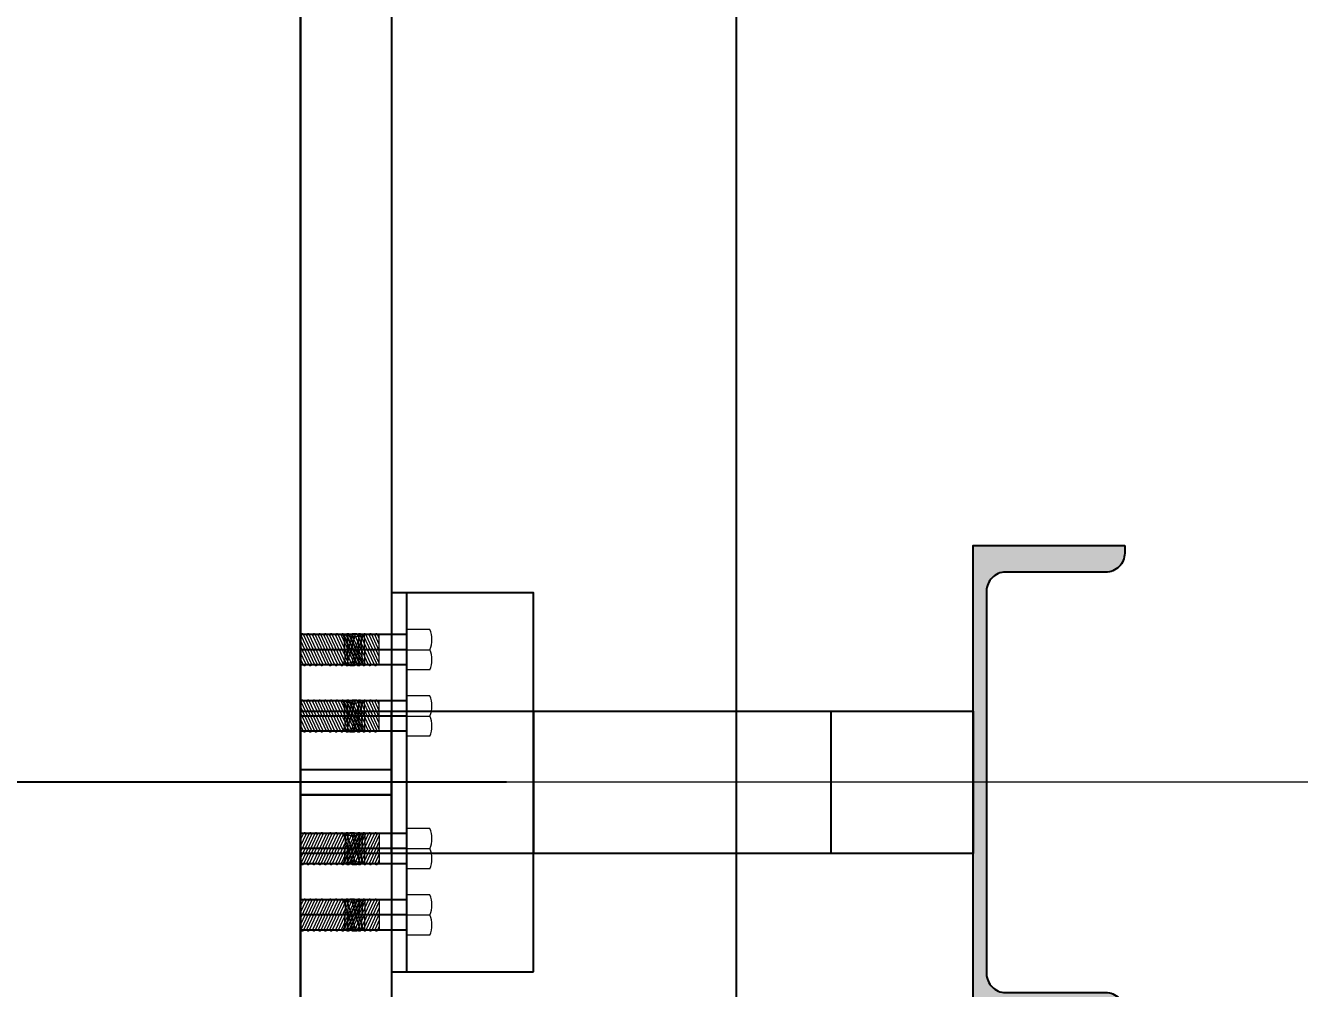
# Model space of a CAD drawing. Header units: millimetres. Extents: x 3470347 to 5996549, y -3470518 to 17149644.
# Drawn here: x 4832348 to 4833020, y 6611478 to 6611987 of the extents above; entities that cross this region are included whole.
import ezdxf

# ---------------------------------------------------------------- set-up
doc = ezdxf.new("R2010")
doc.units = ezdxf.units.MM
doc.header["$MEASUREMENT"] = 0
doc.header["$PDMODE"] = 35
doc.header["$PDSIZE"] = -5
doc.linetypes.add('CENTER', pattern=[50.8, 31.75, -6.35, 6.35, -6.35])
doc.layers.get('0').update_dxf_attribs({"linetype": 'CONTINUOUS', "lineweight": 25})
doc.layers.get('DEFPOINTS').update_dxf_attribs({"linetype": 'CONTINUOUS', "lineweight": 25})
doc.layers.add('BOLT', color=1, linetype='CONTINUOUS')
doc.layers.add('lintel', color=2, linetype='CONTINUOUS')
doc.layers.add('CENTER', color=8, linetype='CENTER', lineweight=0)
doc.layers.add('channnel', color=2, linetype='CONTINUOUS', lineweight=15)
doc.styles.add('DIM', font='geniso.shx', dxfattribs={"width": 0.85})
doc.dimstyles.new('ST-100', dxfattribs={"dimscale": 100, "dimtxt": 7, "dimasz": 5, "dimexe": 0.18, "dimexo": 0.0625, "dimgap": 0.2, "dimtad": 0, "dimdec": 0, "dimzin": 0, "dimdsep": 46, "dimtxsty": 'DIM', "dimblk": 'OPEN90', "dimcen": 0.09, "dimclrd": 256, "dimclrt": 7, "dimadec": 0, "dimazin": 0, "dimtfac": 1, "dimtdec": 0, "dimtofl": 0, "dimtmove": 0, "dimatfit": 3, "dimldrblk": 'OPEN90', "dimfxl": 1, "dimtolj": 1, "dimtzin": 0, "dimlwd": -1, "dimarcsym": 0})

# ---------------------------------------------------------------- blocks, each defined once
blk = doc.blocks.new('_Open90')
at = {"color": 0, "linetype": 'ByBlock', "lineweight": -2}
for p, q in [((-0.5, 0.5), (0, 0)), ((0, 0), (-1, 0)), ((0, 0), (-0.5, -0.5))]:
    blk.add_line(p, q, dxfattribs=at)
blk = doc.blocks.new('*D1782')
at = {"layer": 'BOLT', "color": 0, "lineweight": -2}
for p, q in [((4832486.62, 6617387.26), (4830755.26, 6617387.26)), ((4832601.62, 6611587.26), (4830755.26, 6611587.26))]:
    blk.add_line(p, q, dxfattribs=at)
at = {"layer": 'BOLT'}
for p, q in [((4830773.26, 6616887.26), (4830773.26, 6615144.96)), ((4830773.26, 6612087.26), (4830773.26, 6613829.56))]:
    blk.add_line(p, q, dxfattribs=at)
at = {"layer": 'DEFPOINTS', "color": 0}
for p in [(4830773.26, 6617387.26), (4832492.87, 6617387.26), (4832607.87, 6611587.26)]:
    blk.add_point(p, dxfattribs=at)
at = {"layer": 'BOLT', "xscale": 500, "yscale": 500, "zscale": 500}
for p, rotation in [((4830773.26, 6617387.26), 90), ((4830773.26, 6611587.26), 270)]:
    blk.add_blockref('_Open90', p, dxfattribs=dict(at, rotation=rotation))
at = {"layer": 'BOLT', "color": 7, "insert": (4830773.26, 6614487.26), "char_height": 600, "attachment_point": 5, "rotation": 90, "style": 'DIM'}
blk.add_mtext('\\A1;5800', dxfattribs=at)
blk = doc.blocks.new('*D1791')
at = {"layer": 'BOLT', "color": 0, "lineweight": -2}
for p, q in [((4832486.62, 6641107.26), (4828543.91, 6641107.26)), ((4832486.62, 6611107.26), (4828543.91, 6611107.26))]:
    blk.add_line(p, q, dxfattribs=at)
at = {"layer": 'BOLT'}
for p, q in [((4828561.91, 6640607.26), (4828561.91, 6628600.76)), ((4828561.91, 6611607.26), (4828561.91, 6623613.76))]:
    blk.add_line(p, q, dxfattribs=at)
at = {"layer": 'DEFPOINTS', "color": 0}
for p in [(4832492.87, 6641107.26), (4828561.91, 6611107.26), (4832492.87, 6611107.26)]:
    blk.add_point(p, dxfattribs=at)
at = {"layer": 'BOLT', "xscale": 500, "yscale": 500, "zscale": 500}
for p, rotation in [((4828561.91, 6641107.26), 90), ((4828561.91, 6611107.26), 270)]:
    blk.add_blockref('_Open90', p, dxfattribs=dict(at, rotation=rotation))
at = {"layer": 'BOLT', "color": 7, "insert": (4828561.91, 6626107.26), "char_height": 600, "attachment_point": 5, "rotation": 90, "style": 'DIM'}
blk.add_mtext('\\A1;30000 WALL O/O', dxfattribs=at)

msp = doc.modelspace()

# ---------------------------------------------------------------- hatches: boundary and pattern name
at = {"transparency": 33554559}
h = msp.add_hatch(color=1, dxfattribs=at)
h.dxf.hatch_style = 1
h.paths.add_polyline_path([(4832847.87, 6611712.26), (4832847.87, 6611462.26), (4832927.87, 6611462.26), (4832927.87, 6611466.36, 0.414214), (4832917.87, 6611476.36), (4832864.97, 6611476.36, -0.414214), (4832854.97, 6611486.36), (4832854.97, 6611688.16, -0.414214), (4832864.97, 6611698.16), (4832917.87, 6611698.16, 0.414214), (4832927.87, 6611708.16), (4832927.87, 6611712.26)])

# ---------------------------------------------------------------- linework, layer by layer
at = {"color": 3}
msp.add_line((4832548.87, 6611687.26, 0), (4832548.87, 6611487.26, 0), dxfattribs=at)
at = {"color": 8, "linetype": 'ByBlock'}
for p, q in [((4832548.87, 6611665.26, 0), (4832492.87, 6611665.26, 0)), ((4832548.87, 6611657.26, 0), (4832492.87, 6611657.26, 0)), ((4832548.87, 6611649.26, 0), (4832492.87, 6611649.26, 0)), ((4832548.87, 6611630.26, 0), (4832492.87, 6611630.26, 0)), ((4832548.87, 6611622.26, 0), (4832492.87, 6611622.26, 0)), ((4832548.87, 6611614.26, 0), (4832492.87, 6611614.26, 0)), ((4832548.87, 6611560.26, 0), (4832492.87, 6611560.26, 0)), ((4832548.87, 6611552.26, 0), (4832492.87, 6611552.26, 0)), ((4832548.87, 6611544.26, 0), (4832492.87, 6611544.26, 0)), ((4832548.87, 6611525.26, 0), (4832492.87, 6611525.26, 0)), ((4832548.87, 6611517.26, 0), (4832492.87, 6611517.26, 0)), ((4832548.87, 6611509.26, 0), (4832492.87, 6611509.26, 0))]:
    msp.add_line(p, q, dxfattribs=at)
at = {"color": 2}
for p, q in [((4832540.87, 6611593.93, 0), (4832492.87, 6611593.93, 0)), ((4832540.87, 6611593.93, 0), (4832492.87, 6611593.93, 0)), ((4832540.87, 6611580.59, 0), (4832492.87, 6611580.59, 0)), ((4832540.87, 6611580.59, 0), (4832492.87, 6611580.59, 0))]:
    msp.add_line(p, q, dxfattribs=at)
at = {"color": 8, "elevation": 0}
for points in [[(4832492.87, 6641107.26), (4832492.87, 6611107.26), (4862492.87, 6611107.26), (4862492.87, 6641107.26)], [(4832722.87, 6640877.26), (4832722.87, 6611337.26), (4862262.87, 6611337.26), (4862262.87, 6640877.26)]]:
    msp.add_lwpolyline(points, close=True, dxfattribs=at)
at = {"color": 6, "linetype": 'ByBlock', "elevation": 0}
for points in [[(4832492.87, 6611593.93), (4832492.87, 6617380.59), (4832540.87, 6617380.59), (4832540.87, 6611593.93)], [(4832492.87, 6611155.26), (4832492.87, 6611580.59), (4832540.87, 6611580.59), (4832540.87, 6611155.26)]]:
    msp.add_lwpolyline(points, close=True, dxfattribs=at)
at = {"color": 1, "elevation": 0}
msp.add_lwpolyline([(4832927.87, 6611712.26), (4832927.87, 6611708.16, -0.414214), (4832917.87, 6611698.16), (4832864.97, 6611698.16, 0.414214), (4832854.97, 6611688.16), (4832854.97, 6611486.36, 0.414214), (4832864.97, 6611476.36), (4832917.87, 6611476.36, -0.414214), (4832927.87, 6611466.36), (4832927.87, 6611462.26), (4832847.87, 6611462.26), (4832847.87, 6611712.26)], format="xyb", close=True, dxfattribs=at)
at = {"color": 3, "elevation": 0}
for points in [[(4832615.87, 6611487.26), (4832615.87, 6611687.26), (4832540.87, 6611687.26), (4832540.87, 6611487.26)], [(4832540.87, 6611624.76), (4832615.87, 6611624.76), (4832615.87, 6611549.76), (4832540.87, 6611549.76)], [(4832772.87, 6611624.76), (4832847.87, 6611624.76), (4832847.87, 6611549.76), (4832772.87, 6611549.76)]]:
    msp.add_lwpolyline(points, close=True, dxfattribs=at)
at = {"layer": 'CENTER', "color": 8, "ltscale": 60}
msp.add_line((4864873.95, 6611587.26, 0), (4827811.52, 6611587.26, 0), dxfattribs=at)
at = {"layer": 'channnel', "color": 8, "linetype": 'ByBlock'}
for p, q in [((4832548.87, 6611665.26, 0), (4832492.87, 6611665.26, 0)), ((4832492.87, 6611665.26, 0), (4832492.87, 6611649.26, 0)), ((4832534.47, 6611649.26, 0), (4832534.47, 6611665.26, 0)), ((4832548.87, 6611667.93, 0), (4832548.87, 6611646.59, 0)), ((4832561.19, 6611667.93, 0), (4832548.87, 6611667.93, 0)), ((4832548.87, 6611657.26, 0), (4832561.19, 6611657.26, 0)), ((4832548.87, 6611649.26, 0), (4832492.87, 6611649.26, 0)), ((4832561.19, 6611646.59, 0), (4832548.87, 6611646.59, 0)), ((4832548.87, 6611630.26, 0), (4832492.87, 6611630.26, 0)), ((4832492.87, 6611630.26, 0), (4832492.87, 6611614.26, 0)), ((4832534.47, 6611614.26, 0), (4832534.47, 6611630.26, 0)), ((4832548.87, 6611632.93, 0), (4832548.87, 6611611.59, 0)), ((4832561.19, 6611632.93, 0), (4832548.87, 6611632.93, 0)), ((4832548.87, 6611622.26, 0), (4832561.19, 6611622.26, 0)), ((4832548.87, 6611614.26, 0), (4832492.87, 6611614.26, 0)), ((4832561.19, 6611611.59, 0), (4832548.87, 6611611.59, 0)), ((4832548.87, 6611560.26, 0), (4832492.87, 6611560.26, 0)), ((4832492.87, 6611544.26, 0), (4832492.87, 6611560.26, 0)), ((4832534.47, 6611560.26, 0), (4832534.47, 6611544.26, 0)), ((4832548.87, 6611541.59, 0), (4832548.87, 6611562.93, 0)), ((4832561.19, 6611562.93, 0), (4832548.87, 6611562.93, 0)), ((4832548.87, 6611552.26, 0), (4832561.19, 6611552.26, 0)), ((4832548.87, 6611544.26, 0), (4832492.87, 6611544.26, 0)), ((4832561.19, 6611541.59, 0), (4832548.87, 6611541.59, 0)), ((4832548.87, 6611525.26, 0), (4832492.87, 6611525.26, 0)), ((4832492.87, 6611509.26, 0), (4832492.87, 6611525.26, 0)), ((4832534.47, 6611525.26, 0), (4832534.47, 6611509.26, 0)), ((4832548.87, 6611506.59, 0), (4832548.87, 6611527.93, 0)), ((4832561.19, 6611527.93, 0), (4832548.87, 6611527.93, 0)), ((4832548.87, 6611517.26, 0), (4832561.19, 6611517.26, 0)), ((4832548.87, 6611509.26, 0), (4832492.87, 6611509.26, 0)), ((4832561.19, 6611506.59, 0), (4832548.87, 6611506.59, 0))]:
    msp.add_line(p, q, dxfattribs=at)
at = {"layer": 'channnel', "color": 8, "linetype": 'Continuous'}
for p, q in [((4832500.45, 6611649.26, 0), (4832493.26, 6611664.68, 0)), ((4832501.7, 6611649.84, 0), (4832494.51, 6611665.26, 0)), ((4832503.49, 6611649.26, 0), (4832496.3, 6611664.68, 0)), ((4832504.73, 6611649.84, 0), (4832497.54, 6611665.26, 0)), ((4832506.52, 6611649.26, 0), (4832499.33, 6611664.68, 0)), ((4832508.04, 6611649.26, 0), (4832500.58, 6611665.26, 0)), ((4832509.29, 6611649.84, 0), (4832502.37, 6611664.68, 0)), ((4832511.07, 6611649.26, 0), (4832503.61, 6611665.26, 0)), ((4832512.32, 6611649.84, 0), (4832505.4, 6611664.68, 0)), ((4832514.11, 6611649.26, 0), (4832506.65, 6611665.26, 0)), ((4832515.35, 6611649.84, 0), (4832508.44, 6611664.68, 0)), ((4832517.14, 6611649.26, 0), (4832509.68, 6611665.26, 0)), ((4832518.39, 6611649.84, 0), (4832511.47, 6611664.68, 0)), ((4832520.18, 6611649.26, 0), (4832512.72, 6611665.26, 0)), ((4832521.42, 6611649.84, 0), (4832514.5, 6611664.68, 0)), ((4832522.75, 6611649.26, 0), (4832515.29, 6611665.26, 0)), ((4832515.49, 6611649.84, 0), (4832520.57, 6611664.68, 0)), ((4832523.21, 6611649.26, 0), (4832515.75, 6611665.26, 0)), ((4832516.68, 6611649.26, 0), (4832515.89, 6611665.26, 0)), ((4832524, 6611649.84, 0), (4832517.08, 6611664.68, 0)), ((4832517.28, 6611649.26, 0), (4832521.82, 6611665.26, 0)), ((4832524.46, 6611649.84, 0), (4832517.54, 6611664.68, 0)), ((4832517.93, 6611649.84, 0), (4832517.68, 6611664.68, 0)), ((4832525.78, 6611649.26, 0), (4832518.32, 6611665.26, 0)), ((4832526.25, 6611649.26, 0), (4832518.78, 6611665.26, 0)), ((4832519.72, 6611649.26, 0), (4832524.26, 6611665.26, 0)), ((4832519.96, 6611665.01, 0), (4832519.84, 6611665.26, 0)), ((4832527.03, 6611649.84, 0), (4832520.11, 6611664.68, 0)), ((4832520.96, 6611649.84, 0), (4832526.04, 6611664.68, 0)), ((4832528.82, 6611649.26, 0), (4832521.36, 6611665.26, 0)), ((4832522.99, 6611665.01, 0), (4832522.88, 6611665.26, 0)), ((4832530.07, 6611649.84, 0), (4832523.15, 6611664.68, 0)), ((4832523.86, 6611649.84, 0), (4832523.61, 6611664.68, 0)), ((4832531.85, 6611649.26, 0), (4832524.39, 6611665.26, 0)), ((4832525.65, 6611649.26, 0), (4832524.85, 6611665.26, 0)), ((4832526.03, 6611665.01, 0), (4832525.91, 6611665.26, 0)), ((4832533.1, 6611649.84, 0), (4832526.18, 6611664.68, 0)), ((4832526.89, 6611649.84, 0), (4832526.64, 6611664.68, 0)), ((4832534.47, 6611650.15, 0), (4832527.43, 6611665.26, 0)), ((4832529.06, 6611665.01, 0), (4832528.94, 6611665.26, 0)), ((4832534.47, 6611653.41, 0), (4832529.21, 6611664.68, 0)), ((4832534.47, 6611656.66, 0), (4832530.46, 6611665.26, 0)), ((4832532.09, 6611665.01, 0), (4832531.98, 6611665.26, 0)), ((4832534.47, 6611659.91, 0), (4832532.25, 6611664.68, 0)), ((4832534.47, 6611663.17, 0), (4832533.5, 6611665.26, 0)), ((4832535.13, 6611665.01, 0), (4832535.01, 6611665.26, 0)), ((4832498.67, 6611649.84, 0), (4832492.87, 6611662.27, 0)), ((4832497.42, 6611649.26, 0), (4832492.87, 6611659.02, 0)), ((4832495.63, 6611649.84, 0), (4832492.87, 6611655.76, 0)), ((4832494.39, 6611649.26, 0), (4832492.87, 6611652.51, 0)), ((4832501.7, 6611614.84, 0), (4832494.51, 6611630.26, 0)), ((4832504.73, 6611614.84, 0), (4832497.54, 6611630.26, 0)), ((4832508.04, 6611614.26, 0), (4832500.58, 6611630.26, 0)), ((4832511.07, 6611614.26, 0), (4832503.61, 6611630.26, 0)), ((4832514.11, 6611614.26, 0), (4832506.65, 6611630.26, 0)), ((4832517.14, 6611614.26, 0), (4832509.68, 6611630.26, 0)), ((4832520.18, 6611614.26, 0), (4832512.72, 6611630.26, 0)), ((4832522.75, 6611614.26, 0), (4832515.29, 6611630.26, 0)), ((4832523.21, 6611614.26, 0), (4832515.75, 6611630.26, 0)), ((4832516.68, 6611614.26, 0), (4832515.89, 6611630.26, 0)), ((4832517.28, 6611614.26, 0), (4832521.82, 6611630.26, 0)), ((4832525.78, 6611614.26, 0), (4832518.32, 6611630.26, 0)), ((4832526.25, 6611614.26, 0), (4832518.78, 6611630.26, 0)), ((4832519.72, 6611614.26, 0), (4832524.26, 6611630.26, 0)), ((4832519.96, 6611630.01, 0), (4832519.84, 6611630.26, 0)), ((4832528.82, 6611614.26, 0), (4832521.36, 6611630.26, 0)), ((4832522.99, 6611630.01, 0), (4832522.88, 6611630.26, 0)), ((4832531.85, 6611614.26, 0), (4832524.39, 6611630.26, 0)), ((4832525.65, 6611614.26, 0), (4832524.85, 6611630.26, 0)), ((4832526.03, 6611630.01, 0), (4832525.91, 6611630.26, 0)), ((4832534.47, 6611615.15, 0), (4832527.43, 6611630.26, 0)), ((4832529.06, 6611630.01, 0), (4832528.94, 6611630.26, 0)), ((4832534.47, 6611621.66, 0), (4832530.46, 6611630.26, 0)), ((4832532.09, 6611630.01, 0), (4832531.98, 6611630.26, 0)), ((4832534.47, 6611628.17, 0), (4832533.5, 6611630.26, 0)), ((4832535.13, 6611630.01, 0), (4832535.01, 6611630.26, 0)), ((4832498.67, 6611614.84, 0), (4832492.87, 6611627.27, 0)), ((4832497.42, 6611614.26, 0), (4832492.87, 6611624.02, 0)), ((4832500.45, 6611614.26, 0), (4832493.26, 6611629.68, 0)), ((4832503.49, 6611614.26, 0), (4832496.3, 6611629.68, 0)), ((4832506.52, 6611614.26, 0), (4832499.33, 6611629.68, 0)), ((4832509.29, 6611614.84, 0), (4832502.37, 6611629.68, 0)), ((4832512.32, 6611614.84, 0), (4832505.4, 6611629.68, 0)), ((4832515.35, 6611614.84, 0), (4832508.44, 6611629.68, 0)), ((4832518.39, 6611614.84, 0), (4832511.47, 6611629.68, 0)), ((4832521.42, 6611614.84, 0), (4832514.5, 6611629.68, 0)), ((4832515.49, 6611614.84, 0), (4832520.57, 6611629.68, 0)), ((4832524, 6611614.84, 0), (4832517.08, 6611629.68, 0)), ((4832524.46, 6611614.84, 0), (4832517.54, 6611629.68, 0)), ((4832517.93, 6611614.84, 0), (4832517.68, 6611629.68, 0)), ((4832527.03, 6611614.84, 0), (4832520.11, 6611629.68, 0)), ((4832520.96, 6611614.84, 0), (4832526.04, 6611629.68, 0)), ((4832530.07, 6611614.84, 0), (4832523.15, 6611629.68, 0)), ((4832523.86, 6611614.84, 0), (4832523.61, 6611629.68, 0)), ((4832533.1, 6611614.84, 0), (4832526.18, 6611629.68, 0)), ((4832526.89, 6611614.84, 0), (4832526.64, 6611629.68, 0)), ((4832534.47, 6611618.41, 0), (4832529.21, 6611629.68, 0)), ((4832534.47, 6611624.91, 0), (4832532.25, 6611629.68, 0)), ((4832495.63, 6611614.84, 0), (4832492.87, 6611620.76, 0)), ((4832494.39, 6611614.26, 0), (4832492.87, 6611617.51, 0)), ((4832494.39, 6611560.26, 0), (4832492.87, 6611557.01, 0)), ((4832497.42, 6611560.26, 0), (4832492.87, 6611550.5, 0)), ((4832495.63, 6611559.68, 0), (4832492.87, 6611553.76, 0)), ((4832498.67, 6611559.68, 0), (4832492.87, 6611547.25, 0)), ((4832500.45, 6611560.26, 0), (4832493.26, 6611544.84, 0)), ((4832501.7, 6611559.68, 0), (4832494.51, 6611544.26, 0)), ((4832503.49, 6611560.26, 0), (4832496.3, 6611544.84, 0)), ((4832504.73, 6611559.68, 0), (4832497.54, 6611544.26, 0)), ((4832506.52, 6611560.26, 0), (4832499.33, 6611544.84, 0)), ((4832508.04, 6611560.26, 0), (4832500.58, 6611544.26, 0)), ((4832509.29, 6611559.68, 0), (4832502.37, 6611544.84, 0)), ((4832511.07, 6611560.26, 0), (4832503.61, 6611544.26, 0)), ((4832512.32, 6611559.68, 0), (4832505.4, 6611544.84, 0)), ((4832514.11, 6611560.26, 0), (4832506.65, 6611544.26, 0)), ((4832515.35, 6611559.68, 0), (4832508.44, 6611544.84, 0)), ((4832517.14, 6611560.26, 0), (4832509.68, 6611544.26, 0)), ((4832518.39, 6611559.68, 0), (4832511.47, 6611544.84, 0)), ((4832520.18, 6611560.26, 0), (4832512.72, 6611544.26, 0)), ((4832521.42, 6611559.68, 0), (4832514.5, 6611544.84, 0)), ((4832522.75, 6611560.26, 0), (4832515.29, 6611544.26, 0)), ((4832515.49, 6611559.68, 0), (4832520.57, 6611544.84, 0)), ((4832523.21, 6611560.26, 0), (4832515.75, 6611544.26, 0)), ((4832516.68, 6611560.26, 0), (4832515.89, 6611544.26, 0)), ((4832524, 6611559.68, 0), (4832517.08, 6611544.84, 0)), ((4832517.28, 6611560.26, 0), (4832521.82, 6611544.26, 0)), ((4832524.46, 6611559.68, 0), (4832517.54, 6611544.84, 0)), ((4832517.93, 6611559.68, 0), (4832517.68, 6611544.84, 0)), ((4832525.78, 6611560.26, 0), (4832518.32, 6611544.26, 0)), ((4832526.25, 6611560.26, 0), (4832518.78, 6611544.26, 0)), ((4832519.72, 6611560.26, 0), (4832524.26, 6611544.26, 0)), ((4832527.03, 6611559.68, 0), (4832520.11, 6611544.84, 0)), ((4832520.96, 6611559.68, 0), (4832526.04, 6611544.84, 0)), ((4832528.82, 6611560.26, 0), (4832521.36, 6611544.26, 0)), ((4832530.07, 6611559.68, 0), (4832523.15, 6611544.84, 0)), ((4832523.86, 6611559.68, 0), (4832523.61, 6611544.84, 0)), ((4832531.85, 6611560.26, 0), (4832524.39, 6611544.26, 0)), ((4832525.65, 6611560.26, 0), (4832524.85, 6611544.26, 0)), ((4832533.1, 6611559.68, 0), (4832526.18, 6611544.84, 0)), ((4832526.89, 6611559.68, 0), (4832526.64, 6611544.84, 0)), ((4832534.47, 6611559.37, 0), (4832527.43, 6611544.26, 0)), ((4832534.47, 6611556.12, 0), (4832529.21, 6611544.84, 0)), ((4832534.47, 6611552.86, 0), (4832530.46, 6611544.26, 0)), ((4832534.47, 6611549.61, 0), (4832532.25, 6611544.84, 0)), ((4832519.96, 6611544.51, 0), (4832519.84, 6611544.26, 0)), ((4832522.99, 6611544.51, 0), (4832522.88, 6611544.26, 0)), ((4832526.03, 6611544.51, 0), (4832525.91, 6611544.26, 0)), ((4832529.06, 6611544.51, 0), (4832528.94, 6611544.26, 0)), ((4832532.09, 6611544.51, 0), (4832531.98, 6611544.26, 0)), ((4832534.47, 6611546.35, 0), (4832533.5, 6611544.26, 0)), ((4832535.13, 6611544.51, 0), (4832535.01, 6611544.26, 0)), ((4832494.39, 6611525.26, 0), (4832492.87, 6611522.01, 0)), ((4832497.42, 6611525.26, 0), (4832492.87, 6611515.5, 0)), ((4832495.63, 6611524.68, 0), (4832492.87, 6611518.76, 0)), ((4832498.67, 6611524.68, 0), (4832492.87, 6611512.25, 0)), ((4832500.45, 6611525.26, 0), (4832493.26, 6611509.84, 0)), ((4832501.7, 6611524.68, 0), (4832494.51, 6611509.26, 0)), ((4832503.49, 6611525.26, 0), (4832496.3, 6611509.84, 0)), ((4832504.73, 6611524.68, 0), (4832497.54, 6611509.26, 0)), ((4832506.52, 6611525.26, 0), (4832499.33, 6611509.84, 0)), ((4832508.04, 6611525.26, 0), (4832500.58, 6611509.26, 0)), ((4832509.29, 6611524.68, 0), (4832502.37, 6611509.84, 0)), ((4832511.07, 6611525.26, 0), (4832503.61, 6611509.26, 0)), ((4832512.32, 6611524.68, 0), (4832505.4, 6611509.84, 0)), ((4832514.11, 6611525.26, 0), (4832506.65, 6611509.26, 0)), ((4832515.35, 6611524.68, 0), (4832508.44, 6611509.84, 0)), ((4832517.14, 6611525.26, 0), (4832509.68, 6611509.26, 0)), ((4832518.39, 6611524.68, 0), (4832511.47, 6611509.84, 0)), ((4832520.18, 6611525.26, 0), (4832512.72, 6611509.26, 0)), ((4832521.42, 6611524.68, 0), (4832514.5, 6611509.84, 0)), ((4832522.75, 6611525.26, 0), (4832515.29, 6611509.26, 0)), ((4832515.49, 6611524.68, 0), (4832520.57, 6611509.84, 0)), ((4832523.21, 6611525.26, 0), (4832515.75, 6611509.26, 0)), ((4832516.68, 6611525.26, 0), (4832515.89, 6611509.26, 0)), ((4832524, 6611524.68, 0), (4832517.08, 6611509.84, 0)), ((4832517.28, 6611525.26, 0), (4832521.82, 6611509.26, 0)), ((4832524.46, 6611524.68, 0), (4832517.54, 6611509.84, 0)), ((4832517.93, 6611524.68, 0), (4832517.68, 6611509.84, 0)), ((4832525.78, 6611525.26, 0), (4832518.32, 6611509.26, 0)), ((4832526.25, 6611525.26, 0), (4832518.78, 6611509.26, 0)), ((4832519.72, 6611525.26, 0), (4832524.26, 6611509.26, 0)), ((4832527.03, 6611524.68, 0), (4832520.11, 6611509.84, 0)), ((4832520.96, 6611524.68, 0), (4832526.04, 6611509.84, 0)), ((4832528.82, 6611525.26, 0), (4832521.36, 6611509.26, 0)), ((4832530.07, 6611524.68, 0), (4832523.15, 6611509.84, 0)), ((4832523.86, 6611524.68, 0), (4832523.61, 6611509.84, 0)), ((4832531.85, 6611525.26, 0), (4832524.39, 6611509.26, 0)), ((4832525.65, 6611525.26, 0), (4832524.85, 6611509.26, 0)), ((4832533.1, 6611524.68, 0), (4832526.18, 6611509.84, 0)), ((4832526.89, 6611524.68, 0), (4832526.64, 6611509.84, 0)), ((4832534.47, 6611524.37, 0), (4832527.43, 6611509.26, 0)), ((4832534.47, 6611521.12, 0), (4832529.21, 6611509.84, 0)), ((4832534.47, 6611517.86, 0), (4832530.46, 6611509.26, 0)), ((4832519.96, 6611509.51, 0), (4832519.84, 6611509.26, 0)), ((4832522.99, 6611509.51, 0), (4832522.88, 6611509.26, 0)), ((4832526.03, 6611509.51, 0), (4832525.91, 6611509.26, 0)), ((4832529.06, 6611509.51, 0), (4832528.94, 6611509.26, 0)), ((4832532.09, 6611509.51, 0), (4832531.98, 6611509.26, 0)), ((4832534.47, 6611514.61, 0), (4832532.25, 6611509.84, 0)), ((4832534.47, 6611511.35, 0), (4832533.5, 6611509.26, 0)), ((4832535.13, 6611509.51, 0), (4832535.01, 6611509.26, 0))]:
    msp.add_line(p, q, dxfattribs=at)
for centre, radius, start, end in [((4832493.89, 6611664.97, 0), 0.688, 25, 205), ((4832496.92, 6611664.97, 0), 0.688, 25, 205), ((4832499.96, 6611664.97, 0), 0.688, 25, 205), ((4832502.99, 6611664.97, 0), 0.688, 25, 205), ((4832506.02, 6611664.97, 0), 0.688, 25, 205), ((4832509.06, 6611664.97, 0), 0.688, 25, 205), ((4832512.09, 6611664.97, 0), 0.688, 25, 205), ((4832515.13, 6611664.97, 0), 0.687, 25, 205), ((4832521.79, 6611685.68, 0), 21.43, 252.35517, 281.45871), ((4832522.38, 6611685.68, 0), 21.43, 252.35517, 281.45871), ((4832517.7, 6611664.97, 0), 0.688, 25, 205), ((4832518.16, 6611664.97, 0), 0.688, 25, 205), ((4832521.63, 6611657.41, 0), 8.28, 71.5284, 118.5661), ((4832520.74, 6611664.97, 0), 0.688, 25, 205), ((4832521.2, 6611664.97, 0), 0.688, 25, 205), ((4832523.77, 6611664.97, 0), 0.688, 25, 205), ((4832524.23, 6611664.97, 0), 0.688, 25, 205), ((4832526.8, 6611664.97, 0), 0.688, 25, 205), ((4832529.84, 6611664.97, 0), 0.688, 25, 205), ((4832532.87, 6611664.97, 0), 0.688, 25, 205), ((4832495.01, 6611649.55, 0), 0.688, 205, 25), ((4832498.04, 6611649.55, 0), 0.687, 205, 25), ((4832501.08, 6611649.55, 0), 0.688, 205, 25), ((4832504.11, 6611649.55, 0), 0.688, 205, 25), ((4832508.66, 6611649.55, 0), 0.688, 205, 25), ((4832511.7, 6611649.55, 0), 0.688, 205, 25), ((4832514.73, 6611649.55, 0), 0.687, 205, 25), ((4832519.75, 6611628.84, 0), 21.43, 72.35517, 101.45871), ((4832517.31, 6611649.55, 0), 0.687, 205, 25), ((4832517.77, 6611649.55, 0), 0.688, 205, 25), ((4832519.9, 6611657.11, 0), 8.28, 251.5284, 298.5661), ((4832520.34, 6611649.55, 0), 0.687, 205, 25), ((4832520.8, 6611649.55, 0), 0.688, 205, 25), ((4832523.37, 6611649.55, 0), 0.687, 205, 25), ((4832523.83, 6611649.55, 0), 0.687, 205, 25), ((4832526.27, 6611649.55, 0), 0.688, 205, 25), ((4832526.41, 6611649.55, 0), 0.687, 205, 25), ((4832529.44, 6611649.55, 0), 0.687, 205, 25), ((4832532.48, 6611649.55, 0), 0.687, 205, 25), ((4832493.89, 6611629.97, 0), 0.688, 25, 205), ((4832496.92, 6611629.97, 0), 0.688, 25, 205), ((4832499.96, 6611629.97, 0), 0.688, 25, 205), ((4832502.99, 6611629.97, 0), 0.688, 25, 205), ((4832506.02, 6611629.97, 0), 0.688, 25, 205), ((4832509.06, 6611629.97, 0), 0.688, 25, 205), ((4832512.09, 6611629.97, 0), 0.688, 25, 205), ((4832515.13, 6611629.97, 0), 0.687, 25, 205), ((4832521.79, 6611650.68, 0), 21.43, 252.35517, 281.45871), ((4832522.38, 6611650.68, 0), 21.43, 252.35517, 281.45871), ((4832517.7, 6611629.97, 0), 0.688, 25, 205), ((4832518.16, 6611629.97, 0), 0.688, 25, 205), ((4832521.63, 6611622.41, 0), 8.28, 71.5284, 118.5661), ((4832520.74, 6611629.97, 0), 0.688, 25, 205), ((4832521.2, 6611629.97, 0), 0.688, 25, 205), ((4832523.77, 6611629.97, 0), 0.688, 25, 205), ((4832524.23, 6611629.97, 0), 0.688, 25, 205), ((4832526.8, 6611629.97, 0), 0.688, 25, 205), ((4832529.84, 6611629.97, 0), 0.688, 25, 205), ((4832532.87, 6611629.97, 0), 0.688, 25, 205), ((4832495.01, 6611614.55, 0), 0.688, 205, 25), ((4832498.04, 6611614.55, 0), 0.687, 205, 25), ((4832501.08, 6611614.55, 0), 0.688, 205, 25), ((4832504.11, 6611614.55, 0), 0.688, 205, 25), ((4832508.66, 6611614.55, 0), 0.688, 205, 25), ((4832511.7, 6611614.55, 0), 0.688, 205, 25), ((4832514.73, 6611614.55, 0), 0.687, 205, 25), ((4832519.75, 6611593.84, 0), 21.43, 72.35517, 101.45871), ((4832517.31, 6611614.55, 0), 0.687, 205, 25), ((4832517.77, 6611614.55, 0), 0.688, 205, 25), ((4832519.9, 6611622.11, 0), 8.28, 251.5284, 298.5661), ((4832520.34, 6611614.55, 0), 0.687, 205, 25), ((4832520.8, 6611614.55, 0), 0.688, 205, 25), ((4832523.37, 6611614.55, 0), 0.687, 205, 25), ((4832523.83, 6611614.55, 0), 0.687, 205, 25), ((4832526.27, 6611614.55, 0), 0.688, 205, 25), ((4832526.41, 6611614.55, 0), 0.687, 205, 25), ((4832529.44, 6611614.55, 0), 0.687, 205, 25), ((4832532.48, 6611614.55, 0), 0.687, 205, 25), ((4832495.01, 6611559.97, 0), 0.688, 335, 155), ((4832498.04, 6611559.97, 0), 0.687, 335, 155), ((4832501.08, 6611559.97, 0), 0.688, 335, 155), ((4832504.11, 6611559.97, 0), 0.688, 335, 155), ((4832508.66, 6611559.97, 0), 0.688, 335, 155), ((4832511.7, 6611559.97, 0), 0.688, 335, 155), ((4832514.73, 6611559.97, 0), 0.687, 335, 155), ((4832519.75, 6611580.68, 0), 21.43, 258.54129, 287.64483), ((4832517.31, 6611559.97, 0), 0.687, 335, 155), ((4832517.77, 6611559.97, 0), 0.688, 335, 155), ((4832519.9, 6611552.41, 0), 8.28, 61.4339, 108.4716), ((4832520.34, 6611559.97, 0), 0.687, 335, 155), ((4832520.8, 6611559.97, 0), 0.688, 335, 155), ((4832523.37, 6611559.97, 0), 0.687, 335, 155), ((4832523.83, 6611559.97, 0), 0.687, 335, 155), ((4832526.27, 6611559.97, 0), 0.688, 335, 155), ((4832526.41, 6611559.97, 0), 0.687, 335, 155), ((4832529.44, 6611559.97, 0), 0.687, 335, 155), ((4832532.48, 6611559.97, 0), 0.687, 335, 155), ((4832493.89, 6611544.55, 0), 0.688, 155, 335), ((4832496.92, 6611544.55, 0), 0.688, 155, 335), ((4832499.96, 6611544.55, 0), 0.688, 155, 335), ((4832502.99, 6611544.55, 0), 0.688, 155, 335), ((4832506.02, 6611544.55, 0), 0.688, 155, 335), ((4832509.06, 6611544.55, 0), 0.688, 155, 335), ((4832512.09, 6611544.55, 0), 0.688, 155, 335), ((4832515.13, 6611544.55, 0), 0.687, 155, 335), ((4832521.79, 6611523.84, 0), 21.43, 78.54129, 107.64483), ((4832522.38, 6611523.84, 0), 21.43, 78.54129, 107.64483), ((4832517.7, 6611544.55, 0), 0.688, 155, 335), ((4832518.16, 6611544.55, 0), 0.688, 155, 335), ((4832521.63, 6611552.11, 0), 8.28, 241.4339, 288.4716), ((4832520.74, 6611544.55, 0), 0.688, 155, 335), ((4832521.2, 6611544.55, 0), 0.688, 155, 335), ((4832523.77, 6611544.55, 0), 0.688, 155, 335), ((4832524.23, 6611544.55, 0), 0.688, 155, 335), ((4832526.8, 6611544.55, 0), 0.688, 155, 335), ((4832529.84, 6611544.55, 0), 0.688, 155, 335), ((4832532.87, 6611544.55, 0), 0.688, 155, 335), ((4832495.01, 6611524.97, 0), 0.688, 335, 155), ((4832498.04, 6611524.97, 0), 0.687, 335, 155), ((4832501.08, 6611524.97, 0), 0.688, 335, 155), ((4832504.11, 6611524.97, 0), 0.688, 335, 155), ((4832508.66, 6611524.97, 0), 0.688, 335, 155), ((4832511.7, 6611524.97, 0), 0.688, 335, 155), ((4832514.73, 6611524.97, 0), 0.687, 335, 155), ((4832519.75, 6611545.68, 0), 21.43, 258.54129, 287.64483), ((4832517.31, 6611524.97, 0), 0.687, 335, 155), ((4832517.77, 6611524.97, 0), 0.688, 335, 155), ((4832519.9, 6611517.41, 0), 8.28, 61.4339, 108.4716), ((4832520.34, 6611524.97, 0), 0.687, 335, 155), ((4832520.8, 6611524.97, 0), 0.688, 335, 155), ((4832523.37, 6611524.97, 0), 0.687, 335, 155), ((4832523.83, 6611524.97, 0), 0.687, 335, 155), ((4832526.27, 6611524.97, 0), 0.688, 335, 155), ((4832526.41, 6611524.97, 0), 0.687, 335, 155), ((4832529.44, 6611524.97, 0), 0.687, 335, 155), ((4832532.48, 6611524.97, 0), 0.687, 335, 155), ((4832493.89, 6611509.55, 0), 0.688, 155, 335), ((4832496.92, 6611509.55, 0), 0.688, 155, 335), ((4832499.96, 6611509.55, 0), 0.688, 155, 335), ((4832502.99, 6611509.55, 0), 0.688, 155, 335), ((4832506.02, 6611509.55, 0), 0.688, 155, 335), ((4832509.06, 6611509.55, 0), 0.688, 155, 335), ((4832512.09, 6611509.55, 0), 0.688, 155, 335), ((4832515.13, 6611509.55, 0), 0.687, 155, 335), ((4832521.79, 6611488.84, 0), 21.43, 78.54129, 107.64483), ((4832522.38, 6611488.84, 0), 21.43, 78.54129, 107.64483), ((4832517.7, 6611509.55, 0), 0.688, 155, 335), ((4832518.16, 6611509.55, 0), 0.688, 155, 335), ((4832521.63, 6611517.11, 0), 8.28, 241.4339, 288.4716), ((4832520.74, 6611509.55, 0), 0.688, 155, 335), ((4832521.2, 6611509.55, 0), 0.688, 155, 335), ((4832523.77, 6611509.55, 0), 0.688, 155, 335), ((4832524.23, 6611509.55, 0), 0.688, 155, 335), ((4832526.8, 6611509.55, 0), 0.688, 155, 335), ((4832529.84, 6611509.55, 0), 0.688, 155, 335), ((4832532.87, 6611509.55, 0), 0.688, 155, 335)]:
    msp.add_arc(centre, radius, start, end, dxfattribs=at)
at = {"layer": 'channnel', "color": 8, "linetype": 'ByBlock'}
for centre in [(4832547.65, 6611662.59, 0), (4832547.65, 6611651.93, 0), (4832547.65, 6611627.59, 0), (4832547.65, 6611616.93, 0), (4832547.65, 6611557.59, 0), (4832547.65, 6611546.93, 0), (4832547.65, 6611522.59, 0), (4832547.65, 6611511.93, 0)]:
    msp.add_arc(centre, 14.55, 338.49843, 21.50157, dxfattribs=at)
at = {"layer": 'lintel', "color": 5, "linetype": 'ByBlock', "elevation": 0}
msp.add_lwpolyline([(4832492.87, 6611549.76), (4832492.87, 6611624.76), (4832847.87, 6611624.76), (4832847.87, 6611549.76), (4832492.87, 6611549.76)], dxfattribs=at)

# ---------------------------------------------------------------- dimensions: what is measured, and where the dimension line sits
at = {"layer": 'BOLT'}
dim = msp.add_linear_dim(base=(4828561.91, 6611107.26, 0), p1=(4832492.87, 6641107.26, 0), p2=(4832492.87, 6611107.26, 0), angle=90, text='<> WALL O/O', dimstyle='ST-100', override={"dimtxt": 6, "dimtxsty": 'DIM', "dimblk": 'Open90', "dimtmove": 1}, dxfattribs=at)
dim.commit()
dim.dimension.update_dxf_attribs({"geometry": '*D1791', "text_midpoint": (4828561.91, 6626107.26, 0)})
dim = msp.add_linear_dim(base=(4830773.26, 6617387.26, 0), p1=(4832607.87, 6611587.26, 0), p2=(4832492.87, 6617387.26, 0), angle=90, dimstyle='ST-100', override={"dimtxt": 6, "dimblk": 'Open90', "dimtmove": 1}, dxfattribs=at)
dim.commit()
dim.dimension.update_dxf_attribs({"geometry": '*D1782', "text_midpoint": (4830773.26, 6614487.26, 0)})

doc.saveas('drawing.dxf')
